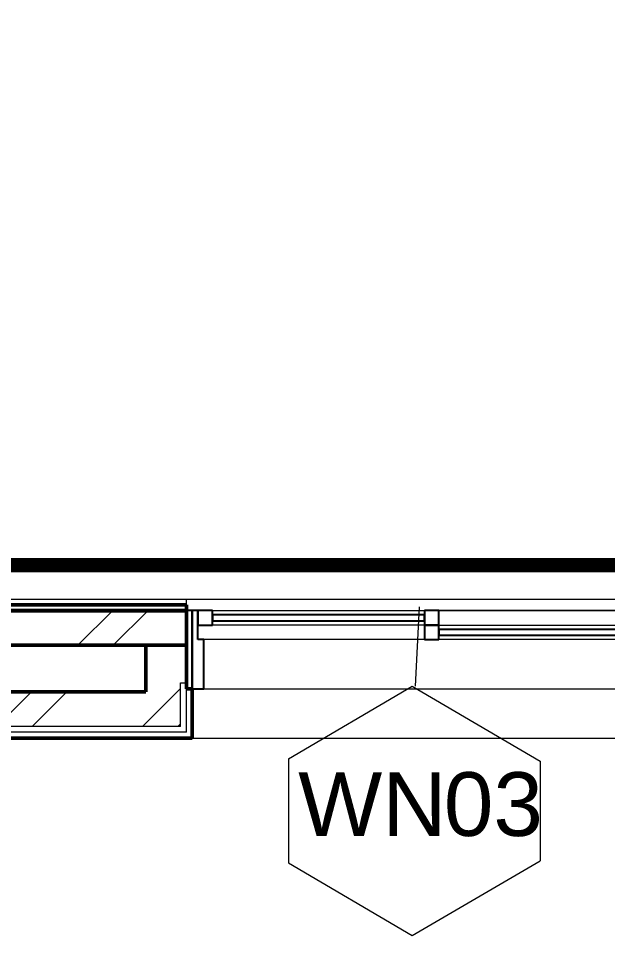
# Model space of a CAD drawing. Header units: millimetres. Extents: x -9358 to 257996, y -67499 to 9117.
# Drawn here: x 36720 to 38754, y -58621 to -55453 of the extents above; entities that cross this region are included whole.
import ezdxf

# ---------------------------------------------------------------- set-up
doc = ezdxf.new("R2010")
doc.units = ezdxf.units.MM
doc.header["$LTSCALE"] = 1000
for name, color, linetype, lineweight in [('A-FLR-PAT', 8, 'Continuous', 18), ('A-TYP-WIN', 8, 'Continuous', 0), ('A-WAL-CLD', 8, 'Continuous', 9), ('A-WAL-CMU', 8, 'Continuous', 50), ('A-WAL-LOW-30', 8, 'Continuous', 18), ('A-WAL-PAT-1', 8, 'Continuous', 9), ('A-WIN', 8, 'Continuous', 9), ('A-WIN-1', 8, 'Continuous', 25)]:
    doc.layers.add(name, color=color, linetype=linetype, lineweight=lineweight)
doc.layers.add('F POINT AGN', color=7, linetype='Continuous')
doc.layers.add('Route - rack1', color=7, linetype='Continuous')
doc.styles.add('Arial_8', font='arial.ttf', dxfattribs={"height": 220})
pattern_1 = [(45, (0, 0), (-251.4472, 251.4472), []), (45, (0, 381), (-251.4472, 251.4472), [])]
pattern_2 = [(0, (0, 0), (812.8, 203.2), [33.528, -576.072, 33.528, -576.072, -3251.2]), (0, (0, 0), (812.8, 203.2), [-1219.2, 33.528, -1185.672, 33.528, -576.072, -1422.4]), (0, (0, 0), (812.8, 203.2), [-3048, 33.528, -372.872, 33.528, -982.472]), (120, (304.8, 101.6), (-582.37636, 602.30545), [33.528, -576.072, 33.528, -576.072, -3251.2]), (120, (304.8, 101.6), (-582.37636, 602.30545), [-1219.2, 33.528, -1185.672, 33.528, -576.072, -1422.4]), (120, (304.8, 101.6), (-582.37636, 602.30545), [-3048, 33.528, -372.872, 33.528, -982.472]), (240, (406.4, 508), (-230.42364, -805.50545), [33.528, -576.072, 33.528, -576.072, -3251.2]), (240, (406.4, 508), (-230.42364, -805.50545), [-1219.2, 33.528, -1185.672, 33.528, -576.072, -1422.4]), (240, (406.4, 508), (-230.42364, -805.50545), [-3048, 33.528, -372.872, 33.528, -982.472])]

# ---------------------------------------------------------------- blocks, each defined once
blk = doc.blocks.new('Window Tag - Window Tag-41068-01-Ground Floor Plan')
at = {"layer": 'A-TYP-WIN'}
for p, q in [((-4.506, 1.627), (-0.238, 4.142)), ((-0.238, 4.142), (4.181, 1.556)), ((-4.506, 1.627), (-4.506, -1.959)), ((4.181, 1.556), (4.181, -1.888)), ((-0.238, -4.474), (4.181, -1.888)), ((-4.506, -1.959), (-0.238, -4.474))]:
    blk.add_line(p, q, dxfattribs=at)
blk = doc.blocks.new('Sliding_Window_Three - 2500 x 2700-2665719-01-Ground Floor Furniture Plan')
at = {"layer": 'A-WIN'}
for p, q in [((-1172.7, 135), (-441.1, 135)), ((1197.3, 135), (-391.1, 135)), ((-391.1, 135), (1197.3, 135)), ((-441.1, 85), (-1172.7, 85)), ((-391.1, 85), (365.6, 85)), ((415.6, 85), (1147.3, 85)), ((-441.1, 35), (-1202.7, 35)), ((-441.1, 35), (-1202.7, 35)), ((365.6, 35), (-391.1, 35)), ((1147.3, 35), (415.6, 35)), ((-1202.7, -135), (1177.3, -135))]:
    blk.add_line(p, q, dxfattribs=at)
at = {"layer": 'A-WIN-1'}
for p, q in [((-1242.7, 135), (-1262.7, 135)), ((-1242.7, 135), (-1242.7, -135)), ((-1222.7, 135), (-1242.7, 135)), ((-1242.7, -135), (-1242.7, 135)), ((-1222.7, 35), (-1222.7, 135)), ((-1172.7, 135), (-1222.7, 135)), ((-1222.7, 135), (-1222.7, 85)), ((-1172.7, 85), (-1172.7, 135)), ((-391.1, 135), (-441.1, 135)), ((-441.1, 135), (-441.1, 85)), ((-391.1, 85), (-391.1, 135)), ((1197.3, 135), (1197.3, 35)), ((1217.3, -135), (1217.3, 135)), ((1217.3, 135), (1217.3, -135)), ((-441.1, 120), (-1172.7, 120)), ((-1172.7, 120), (-1172.7, 100)), ((-1172.7, 100), (-441.1, 100)), ((-441.1, 100), (-441.1, 120)), ((-1222.7, 85), (-1172.7, 85)), ((-441.1, 85), (-391.1, 85)), ((-391.1, 85), (-441.1, 85)), ((-441.1, 85), (-441.1, 35)), ((-391.1, 35), (-391.1, 85)), ((365.6, 70), (-391.1, 70)), ((-391.1, 70), (-391.1, 50)), ((415.6, 85), (365.6, 85)), ((365.6, 85), (365.6, 35)), ((365.6, 50), (365.6, 70)), ((415.6, 35), (415.6, 85)), ((1147.3, 70), (415.6, 70)), ((415.6, 70), (415.6, 50)), ((1197.3, 85), (1147.3, 85)), ((1147.3, 85), (1147.3, 35)), ((1147.3, 50), (1147.3, 70)), ((1197.3, 35), (1197.3, 85)), ((-1202.7, 35), (-1222.7, 35)), ((-1202.7, -135), (-1202.7, 35)), ((-441.1, 35), (-391.1, 35)), ((-391.1, 50), (365.6, 50)), ((365.6, 35), (415.6, 35)), ((415.6, 50), (1147.3, 50)), ((1147.3, 35), (1197.3, 35)), ((1197.3, 35), (1177.3, 35)), ((1177.3, 35), (1177.3, -135)), ((-1242.7, -135), (-1202.7, -135)), ((1177.3, -135), (1217.3, -135))]:
    blk.add_line(p, q, dxfattribs=at)
blk = doc.blocks.new('G')
at = {"layer": 'A-WAL-PAT-1'}
h = blk.add_hatch(dxfattribs=at)
h.set_pattern_fill('FP_2', color=256, style=0, pattern_type=2)
h.set_pattern_definition(pattern_2)
h.paths.add_polyline_path([(37300, -57350.5), (37300, -57330.5), (34470, -57330.5), (34470, -57350.5), (35525.9, -57350.5)], flags=0)
h.paths.add_polyline_path([(40441.5, -57350.5), (40600, -57350.5), (40600, -57330.5), (39800, -57330.5), (39800, -57350.5), (40350, -57350.5)], flags=0)
h = blk.add_hatch(dxfattribs=at)
h.set_pattern_fill('FP_1', color=256, style=0, pattern_type=2)
h.set_pattern_definition(pattern_1)
h.paths.add_polyline_path([(36509, -57470), (37300, -57470), (37300, -57350), (34450, -57350), (34450, -57470), (36017.4, -57470)], flags=0)
h = blk.add_hatch(dxfattribs=at)
h.set_pattern_fill('FP_1', color=256, style=0, pattern_type=2)
h.set_pattern_definition(pattern_1)
h.paths.add_polyline_path([(37300, -57600), (37300, -57470), (37280, -57470), (37280, -57600)], flags=0)
h.paths.add_polyline_path([(39800, -57600), (40350, -57600), (40350, -57350.5), (39800, -57350.5), (39800, -57450)], flags=0)
h = blk.add_hatch(dxfattribs=at)
h.set_pattern_fill('FP_1', color=256, style=0, pattern_type=2)
h.set_pattern_definition(pattern_1)
h.paths.add_polyline_path([(37160, -57750), (37280, -57750), (37280, -57470), (37160, -57470), (37160, -57630)], flags=0)
h = blk.add_hatch(dxfattribs=at)
h.set_pattern_fill('FP_1', color=256, style=0, pattern_type=2)
h.set_pattern_definition(pattern_1)
h.paths.add_polyline_path([(35525.9, -57750), (37160, -57750), (37160, -57630), (34450, -57630), (34450, -57750), (35034.3, -57750)], flags=0)
h = blk.add_hatch(dxfattribs=at)
h.set_pattern_fill('FP_2', color=256, style=0, pattern_type=2)
h.set_pattern_definition(pattern_2)
h.paths.add_polyline_path([(36017.4, -57790), (37300, -57790), (37300, -57770), (33810, -57770), (33810, -57790), (35525.9, -57790)], flags=0)
at = {"layer": 'A-FLR-PAT'}
blk.add_line((37320, -57790), (39789.2, -57790), dxfattribs=at)
at = {"layer": 'A-WAL-CLD'}
for p, q in [((37280, -57600), (37300, -57600)), ((37280, -57750), (37280, -57600)), ((37300, -57770), (37300, -57620)), ((37300, -57770), (33830, -57770)), ((37280, -57750), (34450, -57750))]:
    blk.add_line(p, q, dxfattribs=at)
at = {"layer": 'A-WAL-CMU'}
for p, q in [((37300, -57330.5), (34470, -57330.5)), ((37300, -57620), (37300, -57330.5)), ((37300, -57350), (34470, -57350)), ((34470, -57350.5), (37300, -57350.5)), ((37300, -57470), (34450, -57470)), ((37160, -57470), (37160, -57630)), ((37160, -57630), (34450, -57630)), ((37320, -57620), (37300, -57620)), ((37320, -57790), (37320, -57620)), ((33810, -57790), (37320, -57790))]:
    blk.add_line(p, q, dxfattribs=at)
at = {"layer": 'A-WAL-LOW-30'}
for p, q in [((34490, -57310.5), (39343.5, -57310.5)), ((37300, -57330.5), (37300, -57310.5))]:
    blk.add_line(p, q, dxfattribs=at)
at = {"layer": 'A-WIN'}
blk.add_blockref('Sliding_Window_Three - 2500 x 2700-2665719-01-Ground Floor Furniture Plan', (38562.7, -57485), dxfattribs=at)
blk = doc.blocks.new('RACK1 - ROUTE')
at = {"layer": 'F POINT AGN', "color": 1, "const_width": 50}
blk.add_lwpolyline([(33216.4, -39182.4), (33216.4, -45739), (30074, -45739), (30074, -48938), (33831, -48938), (33831, -46097), (32618, -46097), (32618, -49892), (30452, -49892), (30452, -53094), (33429, -53094), (33429, -44212), (35742, -44212), (35742, -45666), (34623, -45666), (34623, -57341), (50943, -57341), (50943, -44543), (37950, -44543), (38801, -44543), (43778, -44543), (43778, -28172)], dxfattribs=at)

msp = doc.modelspace()

# ---------------------------------------------------------------- block references
msp.add_blockref('G', (0, -148.1))

# ---------------------------------------------------------------- next in the draw order: linework, layer by layer
at = {"layer": 'A-TYP-WIN'}
msp.add_line((38103.3, -57485), (38089.3, -57759), dxfattribs=at)

# ---------------------------------------------------------------- next in the draw order: block references
at = {"layer": 'A-TYP-WIN', "xscale": 99.99999999999991, "yscale": 99.99999999999991, "zscale": 99.99999999999991}
msp.add_blockref('Window Tag - Window Tag-41068-01-Ground Floor Plan', (38103.3, -58173.2), dxfattribs=at)
at = {"layer": 'Route - rack1', "color": 1}
msp.add_blockref('RACK1 - ROUTE', (0, 0), dxfattribs=at)

# ---------------------------------------------------------------- next in the draw order: texts
at = {"layer": 'A-TYP-WIN', "char_height": 220, "attachment_point": 1, "style": 'Arial_8'}
for s, insert, width in [('WN', (37685.9, -58056.3), 609.282), ('03', (38188.6, -58056.3), 400.844)]:
    msp.add_mtext(s, dxfattribs=dict(at, insert=insert, width=width))

doc.saveas('drawing.dxf')
